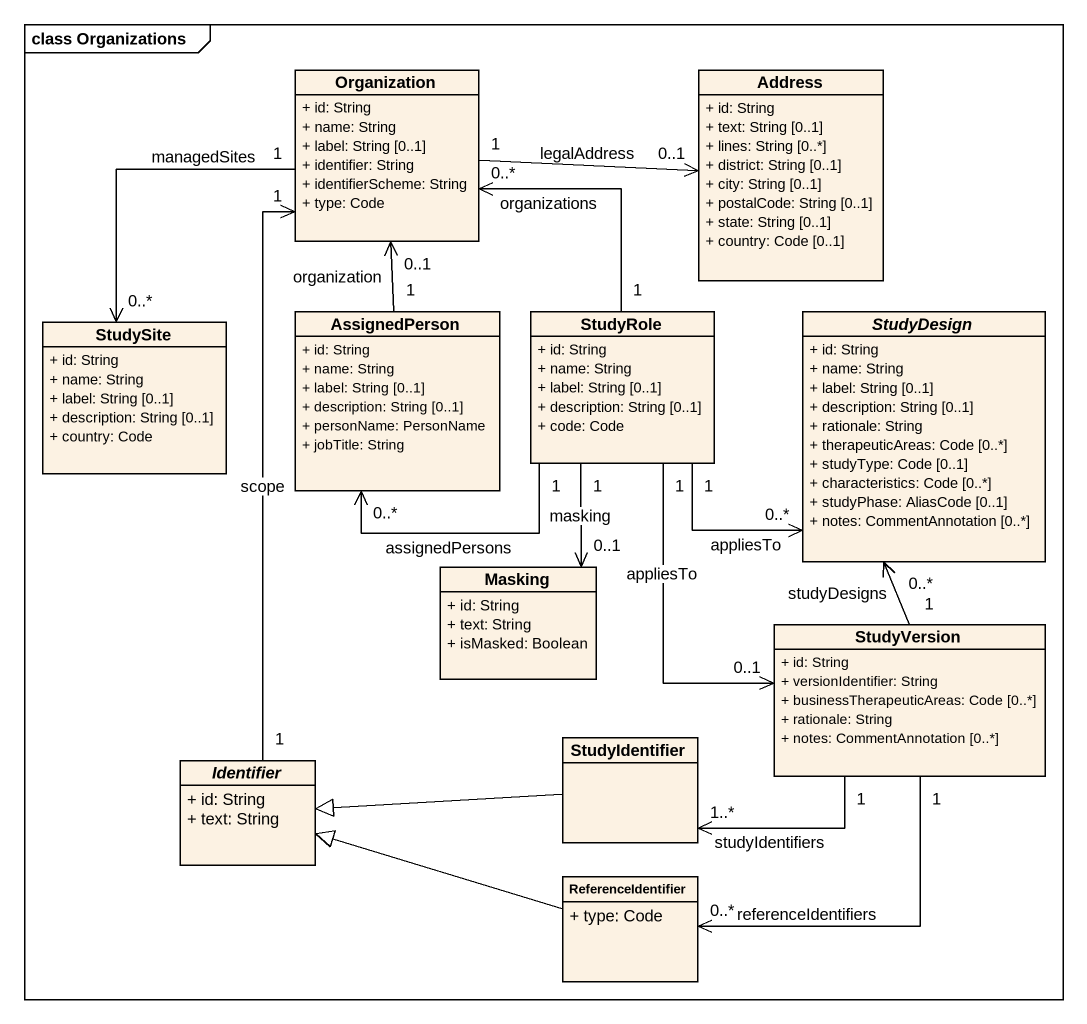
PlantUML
@startuml
mainframe class Organizations
hide circle
hide empty members
skinparam classAttributeIconSize 0
class Organization {
  + id: String
  + name: String
  + label: String [0..1]
  + identifier: String
  + identifierScheme: String
  + type: Code
}
class Address {
  + id: String
  + text: String [0..1]
  + lines: String [0..*]
  + district: String [0..1]
  + city: String [0..1]
  + postalCode: String [0..1]
  + state: String [0..1]
  + country: Code [0..1]
}
class StudySite {
  + id: String
  + name: String
  + label: String [0..1]
  + description: String [0..1]
  + country: Code
}
class AssignedPerson {
  + id: String
  + name: String
  + label: String [0..1]
  + description: String [0..1]
  + personName: PersonName
  + jobTitle: String
}
class StudyRole {
  + id: String
  + name: String
  + label: String [0..1]
  + description: String [0..1]
  + code: Code
}
abstract class StudyDesign {
  + id: String
  + name: String
  + label: String [0..1]
  + description: String [0..1]
  + rationale: String
  + therapeuticAreas: Code [0..*]
  + studyType: Code [0..1]
  + characteristics: Code [0..*]
  + studyPhase: AliasCode [0..1]
  + notes: CommentAnnotation [0..*]
}
class Masking {
  + id: String
  + text: String
  + isMasked: Boolean
}
class StudyVersion {
  + id: String
  + versionIdentifier: String
  + businessTherapeuticAreas: Code [0..*]
  + rationale: String
  + notes: CommentAnnotation [0..*]
}
abstract class Identifier {
  + id: String
  + text: String
}
class StudyIdentifier
class ReferenceIdentifier {
  + type: Code
}
Organization "1" -right-> "0..1" Address : legalAddress
Organization "1" --> "0..*" StudySite : managedSites
AssignedPerson "1" -up-> "0..1" Organization : organization
StudyRole "1" -up-> "0..*" Organization : organizations
StudyRole "1" -left-> "0..*" AssignedPerson : assignedPersons
StudyRole "1" -right-> "0..*" StudyDesign : appliesTo
StudyRole "1" --> "0..1" Masking : masking
StudyRole "1" --> "0..1" StudyVersion : appliesTo
StudyVersion "1" -up-> "0..*" StudyDesign : studyDesigns
StudyVersion "1" -left-> "1..*" StudyIdentifier : studyIdentifiers
StudyVersion "1" --> "0..*" ReferenceIdentifier : referenceIdentifiers
Identifier "1" -up-> "1" Organization : scope
StudyIdentifier -left-|> Identifier
ReferenceIdentifier -left-|> Identifier
@enduml
